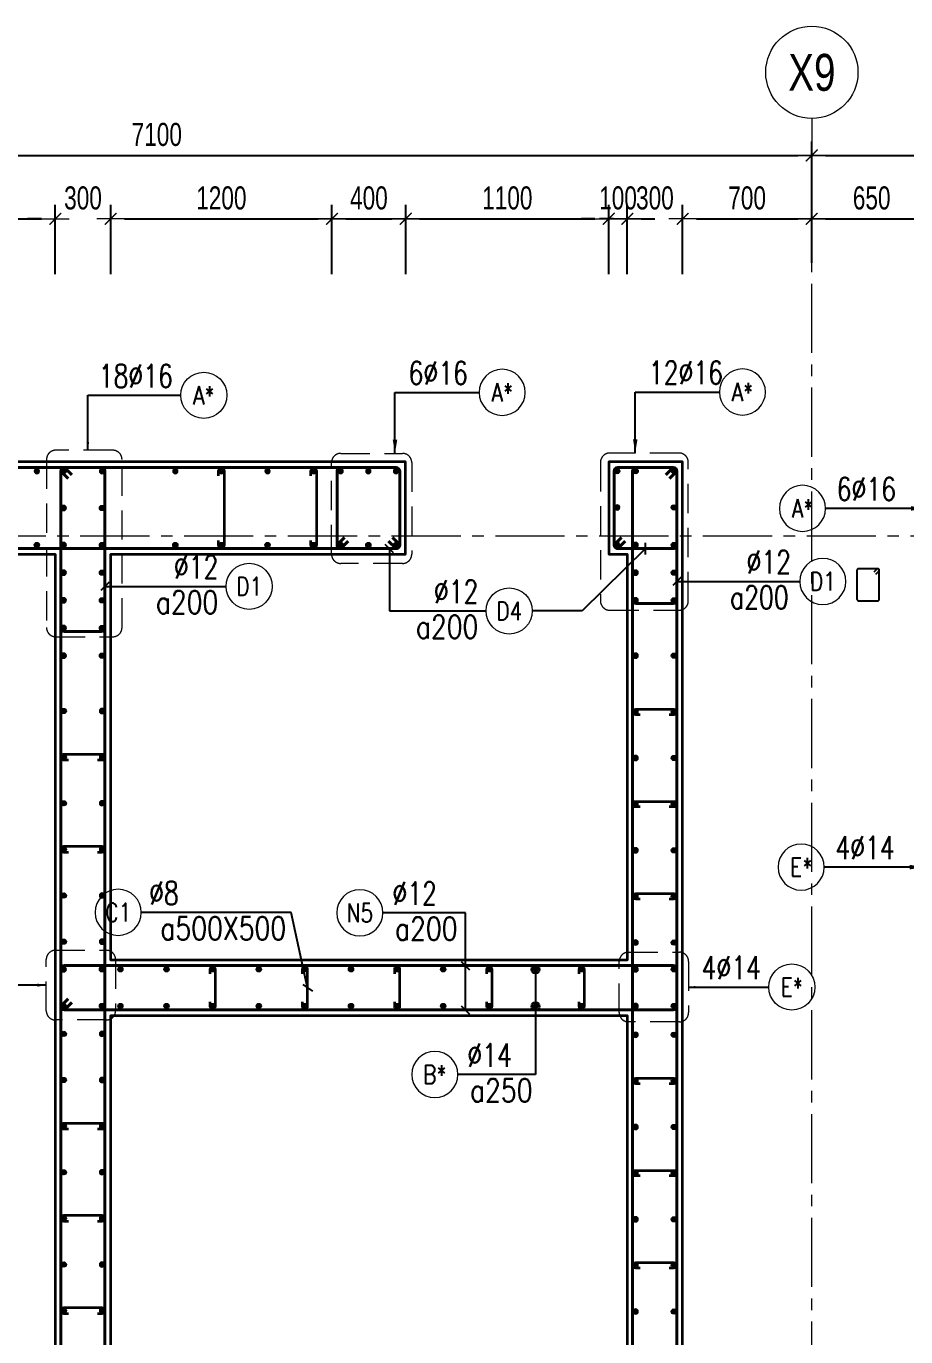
# Model space of a CAD drawing. Header units: millimetres. Extents: x 988833 to 1318015, y -9365 to 47591.
# Drawn here: x 1158243 to 1163010, y 8144 to 15247 of the extents above; entities that cross this region are included whole.
import ezdxf
from ezdxf.enums import TextEntityAlignment as Align

# ---------------------------------------------------------------- set-up
doc = ezdxf.new("R2010")
doc.units = ezdxf.units.MM
doc.header["$MEASUREMENT"] = 0
doc.linetypes.add('HIDDEN2', pattern=[4.7625, 3.175, -1.5875])
doc.linetypes.add('OF_Grid_1$0$CENTER2', pattern=[1.125, 0.75, -0.125, 0.125, -0.125])
doc.layers.get('0').update_dxf_attribs({"lineweight": 20})
doc.layers.get('Defpoints').update_dxf_attribs({"color": 151, "lineweight": 9})
for name, color, linetype, lineweight in [('KC-LEADER', 153, 'Continuous', 18), ('KC-THEP', 6, 'Continuous', 40), ('NDC_S_DIM', 1, 'Continuous', 15), ('NDC_S_HIDDEN', 8, 'HIDDEN2', 13), ('NDC_S_LEADER', 1, 'Continuous', 15), ('NDC_S_REBAR', 4, 'Continuous', 35), ('NDC_S_STIRRUP', 4, 'Continuous', 40), ('NDC_S_VN TEXT', 7, 'Continuous', 20), ('NDC_S_WALL', 6, 'Continuous', 35), ('OF_Grid_1$0$NDC_S_AXIS', 5, 'OF_Grid_1$0$CENTER2', 13), ('OF_Grid_1$0$NDC_S_SYMBOL', 1, 'Continuous', 15), ('OF_Grid_1$0$NDC_S_TEXT SYMBOL', 7, 'Continuous', 20)]:
    doc.layers.add(name, color=color, linetype=linetype, lineweight=lineweight)
doc.layers.add('Ligature', color=1, linetype='Continuous')
doc.styles.add('NDC_ARIAL', font='arial.ttf', dxfattribs={"width": 0.85})
doc.styles.add('NDC_DIM', font='', dxfattribs={"width": 0.75})
doc.styles.add('NDC_EN TXT', font='romans.shx', dxfattribs={"width": 0.8})
doc.styles.add('OF_Grid_1$0$NDC_ANNO', font='', dxfattribs={"width": 0.8})
doc.styles.get('NDC_DIM').set_extended_font_data('Dotum')
doc.styles.get('OF_Grid_1$0$NDC_ANNO').set_extended_font_data('Dotum')
doc.dimstyles.new('NDC_1-50', dxfattribs={"dimscale": 50, "dimtxt": 2.5, "dimasz": 1, "dimexe": 1.5, "dimexo": 0, "dimgap": 0.8, "dimtad": 1, "dimdec": 0, "dimdsep": 46, "dimtxsty": 'NDC_ARIAL', "dimblk": 'DIMMARK', "dimcen": 49999.938995, "dimdle": 1.5, "dimclrd": 1, "dimclre": 1, "dimclrt": 3, "dimadec": 0, "dimazin": 0, "dimtfac": 1, "dimtdec": 0, "dimtix": 1, "dimtmove": 2, "dimatfit": 3, "dimfxl": 1, "dimarcsym": 0})
doc.dimstyles.new('NDC_dim_25', dxfattribs={"dimscale": 25, "dimtxt": 2.5, "dimasz": 1.5, "dimexe": 1.5, "dimexo": 2.5, "dimgap": 1, "dimtad": 1, "dimdec": 0, "dimzin": 0, "dimdsep": 46, "dimtxsty": 'NDC_DIM', "dimblk": 'DIMMARK', "dimcen": 0.09, "dimdle": 1.2, "dimclrd": 1, "dimclre": 1, "dimclrt": 3, "dimadec": 0, "dimazin": 0, "dimtfac": 1, "dimtdec": 0, "dimtix": 1, "dimtofl": 0, "dimtmove": 0, "dimatfit": 3, "dimfxl": 6, "dimfxlon": 1, "dimtolj": 1, "dimtzin": 0, "dimarcsym": 0})
doc.dimstyles.new('NDC_dim_30', dxfattribs={"dimscale": 30, "dimtxt": 2.5, "dimasz": 1.5, "dimexe": 1.5, "dimexo": 2.5, "dimgap": 1, "dimtad": 1, "dimdec": 0, "dimzin": 0, "dimdsep": 46, "dimtxsty": 'NDC_DIM', "dimblk": 'DIMMARK', "dimcen": 0.09, "dimdle": 1.2, "dimclrd": 1, "dimclre": 1, "dimclrt": 3, "dimadec": 0, "dimazin": 0, "dimtfac": 1, "dimtdec": 0, "dimtix": 1, "dimtofl": 0, "dimtmove": 0, "dimatfit": 3, "dimfxl": 6, "dimfxlon": 1, "dimtolj": 1, "dimtzin": 0, "dimarcsym": 0})
doc.dimstyles.new('NDC_dim_50', dxfattribs={"dimscale": 50, "dimtxt": 2.5, "dimasz": 1.5, "dimexe": 1.5, "dimexo": 2.5, "dimgap": 1, "dimtad": 1, "dimdec": 0, "dimzin": 0, "dimdsep": 46, "dimtxsty": 'NDC_DIM', "dimblk": 'DIMMARK', "dimcen": 0.09, "dimdle": 1.2, "dimclrd": 1, "dimclre": 1, "dimclrt": 3, "dimadec": 0, "dimazin": 0, "dimtfac": 1, "dimtdec": 0, "dimtix": 1, "dimtofl": 0, "dimtmove": 0, "dimatfit": 3, "dimfxl": 6, "dimfxlon": 1, "dimtolj": 1, "dimtzin": 0, "dimarcsym": 0})

# ---------------------------------------------------------------- blocks, each defined once
blk = doc.blocks.new('THEP')
at = {"layer": 'KC-LEADER', "color": 6}
blk.add_circle((0, 0), 14, dxfattribs=at)
at = {"layer": 'KC-THEP'}
for p, q in [((-14, 0), (14, 0)), ((9.9, 9.9), (-9.9, -9.9)), ((-9.9, 9.9), (9.9, -9.9)), ((0, 14), (0, -14))]:
    blk.add_line(p, q, dxfattribs=at)
blk = doc.blocks.new('*U835')
at = {"layer": 'KC-THEP', "rotation": 9.66856443638095}
for p in [(0, 99.3), (0, -99.3)]:
    blk.add_blockref('THEP', p, dxfattribs=at)
blk = doc.blocks.new('*U834')
at = {"layer": 'NDC_S_HIDDEN', "color": 0, "linetype": 'ByBlock', "lineweight": -2, "transparency": 16777216}
for p in [(0, 0), (250, 0), (500, 0), (750, 0), (1000, 0), (1250, 0), (1500, 0), (1750, 0), (2000, 0), (2250, 0), (2500, 0)]:
    blk.add_blockref('*U835', p, dxfattribs=at)
blk = doc.blocks.new('*U837')
at = {"layer": 'NDC_S_REBAR'}
blk.add_lwpolyline([(-15, -75), (-15, -100, 1), (15, -100), (15, 100, 1), (-15, 100), (-15, 75)], format="xyb", dxfattribs=at)
blk = doc.blocks.new('*U836')
at = {"layer": 'NDC_S_HIDDEN', "color": 0, "linetype": 'ByBlock', "lineweight": -2, "transparency": 16777216}
for p in [(0, 0), (500, 0), (1000, 0), (1500, 0), (2000, 0)]:
    blk.add_blockref('*U837', p, dxfattribs=at)
blk = doc.blocks.new('DIMMARK')
at = {"layer": 'NDC_S_DIM', "color": 1}
blk.add_line((-1.5, 0), (1, 0), dxfattribs=at)
at = {"layer": 'NDC_S_DIM', "color": 2, "const_width": 0.1}
blk.add_lwpolyline([(-0.424, -0.424), (0.424, 0.424)], dxfattribs=at)
blk = doc.blocks.new('*U9')
blk.add_circle((2.5, 0), 2.5)
at = {"layer": 'NDC_S_VN TEXT', "color": 3, "style": 'NDC_EN TXT', "width": 0.75}
blk.add_attdef('DK2', text='', height=2.5, dxfattribs=at).set_placement((-0.85, 0.85), align=Align.RIGHT)
at = {"layer": 'NDC_S_VN TEXT', "color": 7, "style": 'NDC_EN TXT', "width": 0.8}
blk.add_attdef('SH3', text='', height=2, dxfattribs=at).set_placement((2.5, 0), align=Align.MIDDLE)
blk = doc.blocks.new('*U10')
blk.add_circle((2.5, 0), 2.5)
at = {"layer": 'NDC_S_VN TEXT', "color": 3, "style": 'NDC_EN TXT'}
for tag, width, p in [('DK2', 0.75, (-0.85, 0.85)), ('KC2', 0.8, (-0.85, -2.97))]:
    blk.add_attdef(tag, text='', height=2.5, dxfattribs=dict(at, width=width)).set_placement(p, align=Align.RIGHT)
at = {"layer": 'NDC_S_VN TEXT', "color": 7, "style": 'NDC_EN TXT', "width": 0.8}
blk.add_attdef('SH3', text='', height=2, dxfattribs=at).set_placement((2.5, 0), align=Align.MIDDLE)
blk = doc.blocks.new('*U13')
blk.add_circle((-2.5, 0), 2.5)
at = {"layer": 'NDC_S_VN TEXT', "color": 3, "style": 'NDC_EN TXT', "width": 0.75}
blk.add_attdef('DK1', (0.5, 0.85), '', height=2.5, dxfattribs=at)
at = {"layer": 'NDC_S_VN TEXT', "color": 7, "style": 'NDC_EN TXT', "width": 0.8}
blk.add_attdef('SH2', text='', height=2, dxfattribs=at).set_placement((-2.5, 0), align=Align.MIDDLE)
blk = doc.blocks.new('*U11')
blk.add_circle((-2.5, 0), 2.5)
at = {"layer": 'NDC_S_VN TEXT', "color": 3, "style": 'NDC_EN TXT', "width": 0.75}
for tag, p in [('DK1', (0.5, 0.85)), ('KC1', (0.5, -2.97))]:
    blk.add_attdef(tag, p, '', height=2.5, dxfattribs=at)
at = {"layer": 'NDC_S_VN TEXT', "color": 7, "style": 'NDC_EN TXT', "width": 0.8}
blk.add_attdef('SH2', text='', height=2, dxfattribs=at).set_placement((-2.5, 0), align=Align.MIDDLE)
blk = doc.blocks.new('*D878')
at = {"layer": 'Defpoints', "color": 0, "ltscale": 200, "transparency": 16777216}
for p in [(1158400.4, 14203.4), (1158400.4, 12385.6), (1156190.2, 12199.5)]:
    blk.add_point(p, dxfattribs=at)
at = {"layer": 'NDC_S_DIM', "color": 1, "lineweight": -2, "ltscale": 200, "transparency": 16777216}
for p, q in [((1156190.2, 13903.4), (1156190.2, 14278.4)), ((1158400.4, 13903.4), (1158400.4, 14278.4)), ((1156265.2, 14203.4), (1158325.4, 14203.4))]:
    blk.add_line(p, q, dxfattribs=at)
at = {"layer": 'NDC_S_DIM', "color": 1, "lineweight": -2, "ltscale": 200, "transparency": 16777216, "xscale": 75, "yscale": 75, "zscale": 75, "rotation": 180}
blk.add_blockref('DIMMARK', (1156190.2, 14203.4), dxfattribs=at)
at = {"layer": 'NDC_S_DIM', "color": 1, "lineweight": -2, "ltscale": 200, "transparency": 16777216, "xscale": 75, "yscale": 75, "zscale": 75}
blk.add_blockref('DIMMARK', (1158400.4, 14203.4), dxfattribs=at)
at = {"layer": 'NDC_S_DIM', "color": 3, "ltscale": 200, "transparency": 16777216, "insert": (1157295.3, 14315.9), "char_height": 125, "attachment_point": 5, "style": 'NDC_DIM'}
blk.add_mtext('\\A1;2210', dxfattribs=at)
blk = doc.blocks.new('*D879')
at = {"layer": 'Defpoints', "color": 0, "ltscale": 200, "transparency": 16777216}
for p in [(1158700.4, 14203.4), (1158400.4, 12385.6), (1158700.4, 12385.6)]:
    blk.add_point(p, dxfattribs=at)
at = {"layer": 'NDC_S_DIM', "color": 1, "lineweight": -2, "ltscale": 200, "transparency": 16777216}
for p, q in [((1158400.4, 13903.4), (1158400.4, 14278.4)), ((1158700.4, 13903.4), (1158700.4, 14278.4)), ((1158325.4, 14203.4), (1158250.4, 14203.4)), ((1158775.4, 14203.4), (1158850.4, 14203.4))]:
    blk.add_line(p, q, dxfattribs=at)
at = {"layer": 'NDC_S_DIM', "color": 1, "lineweight": -2, "ltscale": 200, "transparency": 16777216, "xscale": 75, "yscale": 75, "zscale": 75}
blk.add_blockref('DIMMARK', (1158400.4, 14203.4), dxfattribs=at)
at = {"layer": 'NDC_S_DIM', "color": 1, "lineweight": -2, "ltscale": 200, "transparency": 16777216, "xscale": 75, "yscale": 75, "zscale": 75, "rotation": 180}
blk.add_blockref('DIMMARK', (1158700.4, 14203.4), dxfattribs=at)
at = {"layer": 'NDC_S_DIM', "color": 3, "ltscale": 200, "transparency": 16777216, "insert": (1158550.4, 14315.9), "char_height": 125, "attachment_point": 5, "style": 'NDC_DIM'}
blk.add_mtext('\\A1;300', dxfattribs=at)
blk = doc.blocks.new('*D880')
at = {"layer": 'Defpoints', "color": 0, "ltscale": 200, "transparency": 16777216}
for p in [(1159900, 14203.4), (1159900, 12671.4), (1158700.4, 12385.6)]:
    blk.add_point(p, dxfattribs=at)
at = {"layer": 'NDC_S_DIM', "color": 1, "lineweight": -2, "ltscale": 200, "transparency": 16777216}
for p, q in [((1158700.4, 13903.4), (1158700.4, 14278.4)), ((1159900, 13903.4), (1159900, 14278.4)), ((1158775.4, 14203.4), (1159825, 14203.4))]:
    blk.add_line(p, q, dxfattribs=at)
at = {"layer": 'NDC_S_DIM', "color": 1, "lineweight": -2, "ltscale": 200, "transparency": 16777216, "xscale": 75, "yscale": 75, "zscale": 75, "rotation": 180}
blk.add_blockref('DIMMARK', (1158700.4, 14203.4), dxfattribs=at)
at = {"layer": 'NDC_S_DIM', "color": 1, "lineweight": -2, "ltscale": 200, "transparency": 16777216, "xscale": 75, "yscale": 75, "zscale": 75}
blk.add_blockref('DIMMARK', (1159900, 14203.4), dxfattribs=at)
at = {"layer": 'NDC_S_DIM', "color": 3, "ltscale": 200, "transparency": 16777216, "insert": (1159300.2, 14315.9), "char_height": 125, "attachment_point": 5, "style": 'NDC_DIM'}
blk.add_mtext('\\A1;1200', dxfattribs=at)
blk = doc.blocks.new('*D881')
at = {"layer": 'Defpoints', "color": 0, "ltscale": 200, "transparency": 16777216}
for p in [(1160300, 14203.4), (1159900, 12671.4), (1160300, 12635.6)]:
    blk.add_point(p, dxfattribs=at)
at = {"layer": 'NDC_S_DIM', "color": 1, "lineweight": -2, "ltscale": 200, "transparency": 16777216}
for p, q in [((1159900, 13903.4), (1159900, 14278.4)), ((1160300, 13903.4), (1160300, 14278.4)), ((1159975, 14203.4), (1160225, 14203.4))]:
    blk.add_line(p, q, dxfattribs=at)
at = {"layer": 'NDC_S_DIM', "color": 1, "lineweight": -2, "ltscale": 200, "transparency": 16777216, "xscale": 75, "yscale": 75, "zscale": 75, "rotation": 180}
blk.add_blockref('DIMMARK', (1159900, 14203.4), dxfattribs=at)
at = {"layer": 'NDC_S_DIM', "color": 1, "lineweight": -2, "ltscale": 200, "transparency": 16777216, "xscale": 75, "yscale": 75, "zscale": 75}
blk.add_blockref('DIMMARK', (1160300, 14203.4), dxfattribs=at)
at = {"layer": 'NDC_S_DIM', "color": 3, "ltscale": 200, "transparency": 16777216, "insert": (1160100, 14315.9), "char_height": 125, "attachment_point": 5, "style": 'NDC_DIM'}
blk.add_mtext('\\A1;400', dxfattribs=at)
blk = doc.blocks.new('*D882')
at = {"layer": 'Defpoints', "color": 0, "ltscale": 200, "transparency": 16777216}
for p in [(1161400.4, 14203.4), (1160300, 12635.6), (1161400.4, 12528.8)]:
    blk.add_point(p, dxfattribs=at)
at = {"layer": 'NDC_S_DIM', "color": 1, "lineweight": -2, "ltscale": 200, "transparency": 16777216}
for p, q in [((1160300, 13903.4), (1160300, 14278.4)), ((1161400.4, 13903.4), (1161400.4, 14278.4)), ((1160375, 14203.4), (1161325.4, 14203.4))]:
    blk.add_line(p, q, dxfattribs=at)
at = {"layer": 'NDC_S_DIM', "color": 1, "lineweight": -2, "ltscale": 200, "transparency": 16777216, "xscale": 75, "yscale": 75, "zscale": 75, "rotation": 180}
blk.add_blockref('DIMMARK', (1160300, 14203.4), dxfattribs=at)
at = {"layer": 'NDC_S_DIM', "color": 1, "lineweight": -2, "ltscale": 200, "transparency": 16777216, "xscale": 75, "yscale": 75, "zscale": 75}
blk.add_blockref('DIMMARK', (1161400.4, 14203.4), dxfattribs=at)
at = {"layer": 'NDC_S_DIM', "color": 3, "ltscale": 200, "transparency": 16777216, "insert": (1160850.2, 14315.9), "char_height": 125, "attachment_point": 5, "style": 'NDC_DIM'}
blk.add_mtext('\\A1;1100', dxfattribs=at)
blk = doc.blocks.new('*D883')
at = {"layer": 'Defpoints', "color": 0, "ltscale": 200, "transparency": 16777216}
for p in [(1161500.4, 14203.4), (1161400.4, 12528.8), (1161500.4, 12385.6)]:
    blk.add_point(p, dxfattribs=at)
at = {"layer": 'NDC_S_DIM', "color": 1, "lineweight": -2, "ltscale": 200, "transparency": 16777216}
for p, q in [((1161400.4, 13903.4), (1161400.4, 14278.4)), ((1161500.4, 13903.4), (1161500.4, 14278.4)), ((1161325.4, 14203.4), (1161250.4, 14203.4)), ((1161575.4, 14203.4), (1161650.4, 14203.4))]:
    blk.add_line(p, q, dxfattribs=at)
at = {"layer": 'NDC_S_DIM', "color": 1, "lineweight": -2, "ltscale": 200, "transparency": 16777216, "xscale": 75, "yscale": 75, "zscale": 75}
blk.add_blockref('DIMMARK', (1161400.4, 14203.4), dxfattribs=at)
at = {"layer": 'NDC_S_DIM', "color": 1, "lineweight": -2, "ltscale": 200, "transparency": 16777216, "xscale": 75, "yscale": 75, "zscale": 75, "rotation": 180}
blk.add_blockref('DIMMARK', (1161500.4, 14203.4), dxfattribs=at)
at = {"layer": 'NDC_S_DIM', "color": 3, "ltscale": 200, "transparency": 16777216, "insert": (1161450.4, 14315.9), "char_height": 125, "attachment_point": 5, "style": 'NDC_DIM'}
blk.add_mtext('\\A1;100', dxfattribs=at)
blk = doc.blocks.new('*D840')
at = {"layer": 'Defpoints', "color": 0, "ltscale": 200, "transparency": 16777216}
for p in [(1161800.4, 14203.4), (1161500.4, 12385.6), (1161800.4, 12385.6)]:
    blk.add_point(p, dxfattribs=at)
at = {"layer": 'NDC_S_DIM', "color": 1, "lineweight": -2, "ltscale": 200, "transparency": 16777216}
for p, q in [((1161500.4, 13903.4), (1161500.4, 14278.4)), ((1161800.4, 13903.4), (1161800.4, 14278.4)), ((1161425.4, 14203.4), (1161350.4, 14203.4)), ((1161875.4, 14203.4), (1161950.4, 14203.4))]:
    blk.add_line(p, q, dxfattribs=at)
at = {"layer": 'NDC_S_DIM', "color": 1, "lineweight": -2, "ltscale": 200, "transparency": 16777216, "xscale": 75, "yscale": 75, "zscale": 75}
blk.add_blockref('DIMMARK', (1161500.4, 14203.4), dxfattribs=at)
at = {"layer": 'NDC_S_DIM', "color": 1, "lineweight": -2, "ltscale": 200, "transparency": 16777216, "xscale": 75, "yscale": 75, "zscale": 75, "rotation": 180}
blk.add_blockref('DIMMARK', (1161800.4, 14203.4), dxfattribs=at)
at = {"layer": 'NDC_S_DIM', "color": 3, "ltscale": 200, "transparency": 16777216, "insert": (1161650.4, 14315.9), "char_height": 125, "attachment_point": 5, "style": 'NDC_DIM'}
blk.add_mtext('\\A1;300', dxfattribs=at)
blk = doc.blocks.new('*D844')
at = {"layer": 'Defpoints', "color": 0, "ltscale": 200, "transparency": 16777216}
for p in [(1162500.2, 14547.4), (1162500.2, 13839.7), (1155400.4, 13744.4)]:
    blk.add_point(p, dxfattribs=at)
at = {"layer": 'NDC_S_DIM', "color": 1, "lineweight": -2, "ltscale": 200, "transparency": 16777216}
for p, q in [((1155400.4, 14247.4), (1155400.4, 14622.4)), ((1162500.2, 14247.4), (1162500.2, 14622.4)), ((1155475.4, 14547.4), (1162425.2, 14547.4))]:
    blk.add_line(p, q, dxfattribs=at)
at = {"layer": 'NDC_S_DIM', "color": 1, "lineweight": -2, "ltscale": 200, "transparency": 16777216, "xscale": 75, "yscale": 75, "zscale": 75, "rotation": 180}
blk.add_blockref('DIMMARK', (1155400.4, 14547.4), dxfattribs=at)
at = {"layer": 'NDC_S_DIM', "color": 1, "lineweight": -2, "ltscale": 200, "transparency": 16777216, "xscale": 75, "yscale": 75, "zscale": 75}
blk.add_blockref('DIMMARK', (1162500.2, 14547.4), dxfattribs=at)
at = {"layer": 'NDC_S_DIM', "color": 3, "ltscale": 200, "transparency": 16777216, "insert": (1158950.3, 14659.9), "char_height": 125, "attachment_point": 5, "style": 'NDC_DIM'}
blk.add_mtext('\\A1;7100', dxfattribs=at)
blk = doc.blocks.new('*U56')
at = {"layer": 'OF_Grid_1$0$NDC_S_SYMBOL'}
blk.add_line((0, 5), (0, 9), dxfattribs=at)
blk.add_circle((0, 0), 5, dxfattribs=at)
at = {"layer": 'OF_Grid_1$0$NDC_S_TEXT SYMBOL', "color": 7, "style": 'OF_Grid_1$0$NDC_ANNO', "width": 0.8}
blk.add_attdef('GRID', text='', height=4, dxfattribs=at).set_placement((0, 0), align=Align.MIDDLE)
blk = doc.blocks.new('*D848')
at = {"layer": 'Defpoints', "color": 0, "ltscale": 200, "transparency": 16777216}
for p in [(1162500.2, 14203.4), (1162500.2, 13839.7), (1161800.4, 12385.6)]:
    blk.add_point(p, dxfattribs=at)
at = {"layer": 'NDC_S_DIM', "color": 1, "lineweight": -2, "ltscale": 200, "transparency": 16777216}
for p, q in [((1161800.4, 13903.4), (1161800.4, 14278.4)), ((1162500.2, 13964.7), (1162500.2, 14278.4)), ((1161875.4, 14203.4), (1162425.2, 14203.4))]:
    blk.add_line(p, q, dxfattribs=at)
at = {"layer": 'NDC_S_DIM', "color": 1, "lineweight": -2, "ltscale": 200, "transparency": 16777216, "xscale": 75, "yscale": 75, "zscale": 75, "rotation": 180}
blk.add_blockref('DIMMARK', (1161800.4, 14203.4), dxfattribs=at)
at = {"layer": 'NDC_S_DIM', "color": 1, "lineweight": -2, "ltscale": 200, "transparency": 16777216, "xscale": 75, "yscale": 75, "zscale": 75}
blk.add_blockref('DIMMARK', (1162500.2, 14203.4), dxfattribs=at)
at = {"layer": 'NDC_S_DIM', "color": 3, "ltscale": 200, "transparency": 16777216, "insert": (1162150.3, 14315.9), "char_height": 125, "attachment_point": 5, "style": 'NDC_DIM'}
blk.add_mtext('\\A1;700', dxfattribs=at)
blk = doc.blocks.new('*D849')
at = {"layer": 'Defpoints', "color": 0, "ltscale": 200, "transparency": 16777216}
for p in [(1163150.4, 14203.4), (1163150.4, 13910), (1162500.2, 13839.7)]:
    blk.add_point(p, dxfattribs=at)
at = {"layer": 'NDC_S_DIM', "color": 1, "lineweight": -2, "ltscale": 200, "transparency": 16777216}
for p, q in [((1162500.2, 13964.7), (1162500.2, 14278.4)), ((1163150.4, 14035), (1163150.4, 14278.4)), ((1162575.2, 14203.4), (1163075.4, 14203.4))]:
    blk.add_line(p, q, dxfattribs=at)
at = {"layer": 'NDC_S_DIM', "color": 1, "lineweight": -2, "ltscale": 200, "transparency": 16777216, "xscale": 75, "yscale": 75, "zscale": 75, "rotation": 180}
blk.add_blockref('DIMMARK', (1162500.2, 14203.4), dxfattribs=at)
at = {"layer": 'NDC_S_DIM', "color": 1, "lineweight": -2, "ltscale": 200, "transparency": 16777216, "xscale": 75, "yscale": 75, "zscale": 75}
blk.add_blockref('DIMMARK', (1163150.4, 14203.4), dxfattribs=at)
at = {"layer": 'NDC_S_DIM', "color": 3, "ltscale": 200, "transparency": 16777216, "insert": (1162825.3, 14315.9), "char_height": 125, "attachment_point": 5, "style": 'NDC_DIM'}
blk.add_mtext('\\A1;650', dxfattribs=at)
blk = doc.blocks.new('*D850')
at = {"layer": 'Defpoints', "color": 0, "ltscale": 200, "transparency": 16777216}
for p in [(1165100.4, 14547.4), (1162500.2, 13839.7), (1165100.4, 12885.6)]:
    blk.add_point(p, dxfattribs=at)
at = {"layer": 'NDC_S_DIM', "color": 1, "lineweight": -2, "ltscale": 200, "transparency": 16777216}
for p, q in [((1162500.2, 14247.4), (1162500.2, 14622.4)), ((1165100.4, 14247.4), (1165100.4, 14622.4)), ((1162575.2, 14547.4), (1165025.4, 14547.4))]:
    blk.add_line(p, q, dxfattribs=at)
at = {"layer": 'NDC_S_DIM', "color": 1, "lineweight": -2, "ltscale": 200, "transparency": 16777216, "xscale": 75, "yscale": 75, "zscale": 75, "rotation": 180}
blk.add_blockref('DIMMARK', (1162500.2, 14547.4), dxfattribs=at)
at = {"layer": 'NDC_S_DIM', "color": 1, "lineweight": -2, "ltscale": 200, "transparency": 16777216, "xscale": 75, "yscale": 75, "zscale": 75}
blk.add_blockref('DIMMARK', (1165100.4, 14547.4), dxfattribs=at)
at = {"layer": 'NDC_S_DIM', "color": 3, "ltscale": 200, "transparency": 16777216, "insert": (1163800.3, 14659.9), "char_height": 125, "attachment_point": 5, "style": 'NDC_DIM'}
blk.add_mtext('\\A1;2600', dxfattribs=at)

msp = doc.modelspace()

# ---------------------------------------------------------------- linework, layer by layer
at = {"layer": 'Ligature'}
msp.add_lwpolyline([(1162848.4, 12277), (1162864.4, 12293, 0.668179), (1162858.6, 12306.9), (1162754, 12306.9, 0.414214), (1162745.8, 12298.8), (1162745.8, 12141.7, 0.414214), (1162754, 12133.5), (1162858.6, 12133.5, 0.414214), (1162866.8, 12141.7), (1162866.8, 12298.8, 0.668179), (1162852.8, 12304.6), (1162836.9, 12288.6)], format="xyb", dxfattribs=at)
at = {"layer": 'NDC_S_HIDDEN', "ltscale": 50}
for points in [[(1158711.9, 12949), (1158402.5, 12949, 0.414214), (1158352.5, 12899), (1158352.5, 11988.1, 0.414214), (1158402.5, 11938.1), (1158711.9, 11938.1, 0.414214), (1158761.9, 11988.1), (1158761.9, 12899, 0.414214)], [(1159947.2, 12931.8), (1160282.4, 12931.8, -0.414214), (1160332.4, 12881.8), (1160332.4, 12385.6, -0.414214), (1160282.4, 12335.6), (1159947.2, 12335.6, -0.414214), (1159897.2, 12385.6), (1159897.2, 12881.8, -0.414214)], [(1161781.5, 12933.8), (1161405.4, 12933.8, 0.414214), (1161355.4, 12883.8), (1161355.4, 12132, 0.414214), (1161405.4, 12082), (1161781.5, 12082, 0.414214), (1161831.5, 12132), (1161831.5, 12883.8, 0.414214)], [(1158401.1, 10238.5), (1158677, 10238.5, -0.414214), (1158727, 10188.5), (1158727, 9911, -0.414214), (1158677, 9861), (1158401.1, 9861, -0.414214), (1158351.1, 9911), (1158351.1, 10188.5, -0.414214)], [(1161507.1, 10228.3), (1161782.9, 10228.3, -0.414214), (1161832.9, 10178.3), (1161832.9, 9900.7, -0.414214), (1161782.9, 9850.7), (1161507.1, 9850.7, -0.414214), (1161457.1, 9900.7), (1161457.1, 10178.3, -0.414214)]]:
    msp.add_lwpolyline(points, format="xyb", close=True, dxfattribs=at)
at = {"layer": 'NDC_S_REBAR'}
for points in [[(1159285.7, 12810.6), (1159285.7, 12835.6, -1), (1159315.7, 12835.6), (1159315.7, 12435.6, -1), (1159285.7, 12435.6), (1159285.7, 12460.6)], [(1159785.7, 12810.6), (1159785.7, 12835.6, -1), (1159815.7, 12835.6), (1159815.7, 12435.6, -1), (1159785.7, 12435.6), (1159785.7, 12460.6)], [(1161571.1, 11515.7), (1161546.1, 11515.7, -1), (1161546.1, 11545.7), (1161753.1, 11545.7, -1), (1161753.1, 11515.7), (1161728.1, 11515.7)], [(1158628.1, 11270.6), (1158653.1, 11270.6, 1), (1158653.1, 11300.6), (1158446.1, 11300.6, 1), (1158446.1, 11270.6), (1158471.1, 11270.6)], [(1161571.1, 11015.7), (1161546.1, 11015.7, -1), (1161546.1, 11045.7), (1161753.1, 11045.7, -1), (1161753.1, 11015.7), (1161728.1, 11015.7)], [(1158628.1, 10770.6), (1158653.1, 10770.6, 1), (1158653.1, 10800.6), (1158446.1, 10800.6, 1), (1158446.1, 10770.6), (1158471.1, 10770.6)], [(1161571.1, 10515.7), (1161546.1, 10515.7, -1), (1161546.1, 10545.7), (1161753.1, 10545.7, -1), (1161753.1, 10515.7), (1161728.1, 10515.7)], [(1161571.1, 9515.7), (1161546.1, 9515.7, -1), (1161546.1, 9545.7), (1161753.1, 9545.7, -1), (1161753.1, 9515.7), (1161728.1, 9515.7)], [(1158628.1, 9270.6), (1158653.1, 9270.6, 1), (1158653.1, 9300.6), (1158446.1, 9300.6, 1), (1158446.1, 9270.6), (1158471.1, 9270.6)], [(1161571.1, 9015.7), (1161546.1, 9015.7, -1), (1161546.1, 9045.7), (1161753.1, 9045.7, -1), (1161753.1, 9015.7), (1161728.1, 9015.7)], [(1158628.1, 8770.6), (1158653.1, 8770.6, 1), (1158653.1, 8800.6), (1158446.1, 8800.6, 1), (1158446.1, 8770.6), (1158471.1, 8770.6)], [(1161571.1, 8515.7), (1161546.1, 8515.7, -1), (1161546.1, 8545.7), (1161753.1, 8545.7, -1), (1161753.1, 8515.7), (1161728.1, 8515.7)], [(1158628.1, 8270.6), (1158653.1, 8270.6, 1), (1158653.1, 8300.6), (1158446.1, 8300.6, 1), (1158446.1, 8270.6), (1158471.1, 8270.6)]]:
    msp.add_lwpolyline(points, format="xyb", dxfattribs=at)
at = {"layer": 'NDC_S_STIRRUP'}
for points in [[(1160207.2, 12455.6), (1160247.2, 12415.6, 0.414214), (1160267.2, 12435.6), (1160267.2, 12835.6, 0.414214), (1160247.2, 12855.6), (1155449.6, 12855.6, 0.414214), (1155429.6, 12835.6), (1155429.6, 12435.6, 0.414214), (1155449.6, 12415.6), (1160247.2, 12415.6, 0.414214), (1160267.2, 12435.6), (1160227.2, 12475.6)], [(1158469.6, 575.6), (1158429.6, 535.6, 0.414214), (1158449.6, 515.6), (1158649.6, 515.6, 0.414214), (1158669.6, 535.6), (1158669.6, 12835.6, 0.414214), (1158649.6, 12855.6), (1158449.6, 12855.6, 0.414214), (1158429.6, 12835.6), (1158429.6, 535.6, 0.414214), (1158449.6, 515.6), (1158489.6, 555.6)], [(1158469.6, 12795.6), (1158429.6, 12835.6, -0.414214), (1158449.6, 12855.6), (1158649.6, 12855.6, -0.414214), (1158669.6, 12835.6), (1158669.6, 11987, -0.414214), (1158649.6, 11967), (1158449.6, 11967, -0.414214), (1158429.6, 11987), (1158429.6, 12835.6, -0.414214), (1158449.6, 12855.6), (1158489.6, 12815.6)], [(1159967.2, 12475.6), (1159927.2, 12435.6, 0.414214), (1159947.2, 12415.6), (1160247.2, 12415.6, 0.414214), (1160267.2, 12435.6), (1160267.2, 12835.6, 0.414214), (1160247.2, 12855.6), (1159947.2, 12855.6, 0.414214), (1159927.2, 12835.6), (1159927.2, 12435.6, 0.414214), (1159947.2, 12415.6), (1159987.2, 12455.6)], [(1161489.6, 12455.6), (1161449.6, 12415.6, -0.414214), (1161429.6, 12435.6), (1161429.6, 12835.6, -0.414214), (1161449.6, 12855.6), (1161749.6, 12855.6, -0.414214), (1161769.6, 12835.6), (1161769.6, 12435.6, -0.414214), (1161749.6, 12415.6), (1161449.6, 12415.6, -0.414214), (1161429.6, 12435.6), (1161469.6, 12475.6)], [(1161729.6, 12795.6), (1161769.6, 12835.6, 0.414214), (1161749.6, 12855.6), (1161549.6, 12855.6, 0.414214), (1161529.6, 12835.6), (1161529.6, 12138.2, 0.414214), (1161549.6, 12118.2), (1161749.6, 12118.2, 0.414214), (1161769.6, 12138.2), (1161769.6, 12835.6, 0.414214), (1161749.6, 12855.6), (1161709.6, 12815.6)], [(1161729.6, 575.6), (1161769.6, 535.6, -0.414214), (1161749.6, 515.6), (1161549.6, 515.6, -0.414214), (1161529.6, 535.6), (1161529.6, 12835.6, -0.414214), (1161549.6, 12855.6), (1161749.6, 12855.6, -0.414214), (1161769.6, 12835.6), (1161769.6, 535.6, -0.414214), (1161749.6, 515.6), (1161709.6, 555.6)], [(1158489.6, 9955.6), (1158449.6, 9915.6, -0.414214), (1158429.6, 9935.6), (1158429.6, 10135.6, -0.414214), (1158449.6, 10155.6), (1161749.6, 10155.6, -0.414214), (1161769.6, 10135.6), (1161769.6, 9935.6, -0.414358), (1161749.6, 9915.6), (1158449.6, 9915.6, -0.414214), (1158429.6, 9935.6), (1158469.6, 9975.6)]]:
    msp.add_lwpolyline(points, format="xyb", dxfattribs=at)
at = {"layer": 'NDC_S_WALL'}
for points in [[(1161800.4, 3485.6), (1161800.4, 12885.6), (1161800.4, 12885.6), (1161400.4, 12885.6), (1161400.4, 12885.6), (1161400.4, 12385.6), (1161400.4, 12385.6), (1161500.4, 12385.6), (1161500.4, 10185.6), (1158700.4, 10185.6), (1158700.4, 12385.6), (1158700.4, 12385.6), (1160298, 12385.6), (1160298, 12385.6), (1160298, 12885.6), (1160298, 12885.6), (1155400.4, 12885.6), (1155400.4, 11735.6), (1155700.4, 11735.6), (1155700.4, 12385.6), (1158400.4, 12385.6), (1158400.4, 12385.6), (1158400.4, 985.6)], [(1158700.4, 2835.6), (1158700.4, 9885.6), (1158700.4, 9885.6), (1161500.4, 9885.6), (1161500.4, 485.6)]]:
    msp.add_lwpolyline(points, dxfattribs=at)
at = {"layer": 'OF_Grid_1$0$NDC_S_AXIS', "ltscale": 500}
for p, q in [((1162501.2, -1148.8), (1162501.2, 14547.4)), ((1153473.2, 12485.6), (1167300.9, 12485.6))]:
    msp.add_line(p, q, dxfattribs=at)

# ---------------------------------------------------------------- block references
at = {"layer": 'KC-THEP', "xscale": -1}
for p, rotation in [((1158300.2, 12835.6), 170.331435563619), ((1158653.1, 12835.6), 170.331435563619), ((1159050.7, 12835.6), 170.331435563619), ((1159300.7, 12835.6), 170.331435563619), ((1159550.7, 12835.6), 170.331435563619), ((1159800.7, 12835.6), 170.331435563619), ((1159947.2, 12835.6), 170.331435563619), ((1160097.2, 12835.6), 170.331435563619), ((1160247.2, 12835.6), 170.331435563619), ((1161753.1, 12835.6), 170.331435563619), ((1158446.1, 12636.1), 350.3314355636191), ((1161446.1, 12638.9), 350.3314355636191), ((1158446.1, 12435.6), 350.3314355636191), ((1161446.1, 12435.6), 350.3314355636191), ((1161546.1, 12435.6), 350.3314355636191), ((1158446.1, 12285.6), 350.3314355636191), ((1161546.1, 12285.6), 350.3314355636191), ((1158446.1, 12135.6), 350.3314355636191), ((1161546.1, 12135.6), 350.3314355636191), ((1158446.1, 11985.6), 350.3314355636191), ((1158446.1, 11835.6), 350.3314355636191), ((1161546.1, 11835.6), 350.3314355636191), ((1158653.1, 11535.6), 170.331435563619), ((1161546.1, 11530.7), 350.3314355636191), ((1158653.1, 11285.6), 170.331435563619), ((1161546.1, 11280.7), 350.3314355636191), ((1158653.1, 11035.6), 170.331435563619), ((1161546.1, 11030.7), 350.3314355636191), ((1158653.1, 10785.6), 170.331435563619), ((1161546.1, 10780.7), 350.3314355636191), ((1158653.1, 10535.6), 170.331435563619), ((1161546.1, 10530.7), 350.3314355636191), ((1158653.1, 10285.6), 170.331435563619), ((1161546.1, 10280.7), 350.3314355636191), ((1158446.1, 10135.2), 350.3314355636191), ((1161546.1, 10135.2), 350.3314355636191), ((1158446.1, 9936.6), 350.3314355636191), ((1161546.1, 9936.6), 350.3314355636191), ((1158653.1, 9785.6), 170.331435563619), ((1161546.1, 9780.7), 350.3314355636191), ((1158653.1, 9535.6), 170.331435563619), ((1161546.1, 9530.7), 350.3314355636191), ((1158653.1, 9285.6), 170.331435563619), ((1161546.1, 9280.7), 350.3314355636191), ((1158653.1, 9035.6), 170.331435563619), ((1161546.1, 9030.7), 350.3314355636191), ((1158653.1, 8785.6), 170.331435563619), ((1161546.1, 8780.7), 350.3314355636191), ((1158653.1, 8535.6), 170.331435563619), ((1161546.1, 8530.7), 350.3314355636191), ((1158653.1, 8285.6), 170.331435563619), ((1161546.1, 8280.7), 350.3314355636191)]:
    msp.add_blockref('THEP', p, dxfattribs=dict(at, rotation=rotation))
at = {"layer": 'KC-THEP'}
for p, rotation in [((1158446.1, 12835.6), 189.6685644363809), ((1161446.1, 12835.6), 189.6685644363809), ((1161546.1, 12835.6), 189.6685644363809), ((1158653.1, 12636.1), 9.66856443638095), ((1161753.1, 12638.9), 9.66856443638095), ((1158300.2, 12435.6), 9.66856443638095), ((1158653.1, 12435.6), 9.66856443638095), ((1159050.7, 12435.6), 9.668564436380946), ((1159300.7, 12435.6), 9.668564436380946), ((1159550.7, 12435.6), 9.668564436380946), ((1159800.7, 12435.6), 9.668564436380946), ((1159947.2, 12435.6), 9.668564436380946), ((1160097.2, 12435.6), 9.668564436380946), ((1160247.2, 12435.6), 9.668564436380946), ((1161753.1, 12435.6), 9.66856443638095), ((1158653.1, 12285.6), 9.66856443638095), ((1161753.1, 12285.6), 9.66856443638095), ((1158653.1, 12135.6), 9.66856443638095), ((1161753.1, 12135.6), 9.66856443638095), ((1158653.1, 11985.6), 9.66856443638095), ((1158653.1, 11835.6), 9.66856443638095), ((1161753.1, 11835.6), 9.66856443638095), ((1158446.1, 11535.6), 189.6685644363809), ((1161753.1, 11530.7), 9.66856443638095), ((1158446.1, 11285.6), 189.6685644363809), ((1161753.1, 11280.7), 9.66856443638095), ((1158446.1, 11035.6), 189.6685644363809), ((1161753.1, 11030.7), 9.66856443638095), ((1158446.1, 10785.6), 189.6685644363809), ((1161753.1, 10780.7), 9.66856443638095), ((1158446.1, 10535.6), 189.6685644363809), ((1161753.1, 10530.7), 9.66856443638095), ((1158446.1, 10285.6), 189.6685644363809), ((1161753.1, 10280.7), 9.66856443638095), ((1158653.1, 10135.2), 9.668564436354272), ((1161753.1, 10135.2), 9.668564436380926), ((1158653.1, 9936.6), 9.668564436354272), ((1161753.1, 9936.6), 9.668564436380926), ((1158446.1, 9785.6), 189.6685644363809), ((1161753.1, 9780.7), 9.66856443638095), ((1158446.1, 9535.6), 189.6685644363809), ((1161753.1, 9530.7), 9.66856443638095), ((1158446.1, 9285.6), 189.6685644363809), ((1161753.1, 9280.7), 9.66856443638095), ((1158446.1, 9035.6), 189.6685644363809), ((1161753.1, 9030.7), 9.66856443638095), ((1158446.1, 8785.6), 189.6685644363809), ((1161753.1, 8780.7), 9.66856443638095), ((1158446.1, 8535.6), 189.6685644363809), ((1161753.1, 8530.7), 9.66856443638095), ((1158446.1, 8285.6), 189.6685644363809), ((1161753.1, 8280.7), 9.66856443638095)]:
    msp.add_blockref('THEP', p, dxfattribs=dict(at, rotation=rotation))
at = {"layer": 'NDC_S_HIDDEN'}
for name, p in [('*U834', (1158753.1, 10035.9)), ('*U836', (1159253.1, 10035.2))]:
    msp.add_blockref(name, p, dxfattribs=at)
at = {"layer": 'NDC_S_VN TEXT'}
ref = msp.add_blockref('*U13', (1160697.4, 13262.6), dxfattribs=dict(at, xscale=-50, yscale=50, zscale=50))
ref.add_attrib('SH2', 'A*', dxfattribs={"color": 7, "height": 100, "style": 'NDC_EN TXT', "width": 0.8}).set_placement((1160822.4, 13262.6), align=Align.MIDDLE)
ref.add_attrib('DK1', '6%%C16', (1160315.2, 13304.9), dxfattribs={"color": 3, "height": 125, "style": 'NDC_EN TXT', "width": 0.75})
ref = msp.add_blockref('*U13', (1161999.7, 13264.6), dxfattribs=dict(at, xscale=-50, yscale=50, zscale=50))
ref.add_attrib('SH2', 'A*', dxfattribs={"color": 7, "height": 100, "style": 'NDC_EN TXT', "width": 0.8}).set_placement((1162124.7, 13264.6), align=Align.MIDDLE)
ref.add_attrib('DK1', '12%%C16', (1161617.5, 13306.9), dxfattribs={"color": 3, "height": 125, "style": 'NDC_EN TXT', "width": 0.75})
at = {"layer": 'NDC_S_VN TEXT', "xscale": 50, "yscale": 50, "zscale": 50}
for name, p, values in [('*U9', (1159080, 13246.9), {'SH3': 'A*', 'DK2': '18%%C16'}), ('*U10', (1159326.3, 12211.4), {'SH3': 'D1', 'DK2': '%%C12', 'KC2': 'a200'}), ('*U10', (1160735.7, 12077.9), {'SH3': 'D4', 'DK2': '%%C12', 'KC2': 'a200'}), ('*U9', (1162267.5, 10039.5), {'SH3': 'E*', 'DK2': '4%%C14'})]:
    msp.add_blockref(name, p, dxfattribs=at).add_auto_attribs(values)
at = {"layer": 'NDC_S_VN TEXT'}
ref = msp.add_blockref('*U9', (1162575.5, 12633.9), dxfattribs=dict(at, xscale=-50, yscale=50, zscale=50))
ref.add_attrib('SH3', 'A*', dxfattribs={"color": 7, "height": 100, "style": 'NDC_EN TXT', "width": 0.8}).set_placement((1162450.5, 12633.9), align=Align.MIDDLE)
ref.add_attrib('DK2', '6%%C16', dxfattribs={"color": 3, "height": 125, "style": 'NDC_EN TXT', "width": 0.75}).set_placement((1162957.3, 12676.1), align=Align.RIGHT)
ref = msp.add_blockref('*U11', (1162435.5, 12238), dxfattribs=dict(at, xscale=-50, yscale=50, zscale=50))
ref.add_attrib('SH2', 'D1', dxfattribs={"color": 7, "height": 100, "style": 'NDC_EN TXT', "width": 0.8}).set_placement((1162560.5, 12238), align=Align.MIDDLE)
ref.add_attrib('DK1', '%%C12', (1162147.1, 12280.3), dxfattribs={"color": 3, "height": 125, "style": 'NDC_EN TXT', "width": 0.75})
ref.add_attrib('KC1', 'a200', (1162057.8, 12089.4), dxfattribs={"color": 3, "height": 125, "style": 'NDC_EN TXT', "width": 0.75})
ref = msp.add_blockref('*U9', (1162568.3, 10689.7), dxfattribs=dict(at, xscale=-50, yscale=50, zscale=50))
ref.add_attrib('SH3', 'E*', dxfattribs={"color": 7, "height": 100, "style": 'NDC_EN TXT', "width": 0.8}).set_placement((1162443.3, 10689.7), align=Align.MIDDLE)
ref.add_attrib('DK2', '4%%C14', dxfattribs={"color": 3, "height": 125, "style": 'NDC_EN TXT', "width": 0.75}).set_placement((1162950, 10731.9), align=Align.RIGHT)
ref = msp.add_blockref('*U10', (1158866.3, 10444.2), dxfattribs=dict(at, xscale=-50, yscale=50, zscale=50))
ref.add_attrib('SH3', 'C1', dxfattribs={"color": 7, "height": 100, "style": 'NDC_EN TXT', "width": 0.8}).set_placement((1158741.3, 10444.2), align=Align.MIDDLE)
ref.add_attrib('DK2', '%%c8', dxfattribs={"color": 3, "height": 125, "style": 'NDC_EN TXT', "width": 0.75}).set_placement((1159069.5, 10486.4), align=Align.RIGHT)
ref.add_attrib('KC2', 'a500X500', dxfattribs={"color": 3, "height": 125, "style": 'NDC_EN TXT', "width": 0.8}).set_placement((1159651.6, 10295.5), align=Align.RIGHT)
ref = msp.add_blockref('*U10', (1160176.1, 10442), dxfattribs=dict(at, xscale=-50, yscale=50, zscale=50))
ref.add_attrib('SH3', 'N5', dxfattribs={"color": 7, "height": 100, "style": 'NDC_EN TXT', "width": 0.8}).set_placement((1160051.1, 10442), align=Align.MIDDLE)
ref.add_attrib('DK2', '%%C12', dxfattribs={"color": 3, "height": 125, "style": 'NDC_EN TXT', "width": 0.75}).set_placement((1160468.6, 10484.3), align=Align.RIGHT)
ref.add_attrib('KC2', 'a200', dxfattribs={"color": 3, "height": 125, "style": 'NDC_EN TXT', "width": 0.8}).set_placement((1160580.5, 10293.4), align=Align.RIGHT)
ref = msp.add_blockref('*U10', (1160582.5, 9565.5), dxfattribs=dict(at, xscale=-50, yscale=50, zscale=50))
ref.add_attrib('SH3', 'B*', dxfattribs={"color": 7, "height": 100, "style": 'NDC_EN TXT', "width": 0.8}).set_placement((1160457.5, 9565.5), align=Align.MIDDLE)
ref.add_attrib('DK2', '%%C14', dxfattribs={"color": 3, "height": 125, "style": 'NDC_EN TXT', "width": 0.75}).set_placement((1160875, 9607.7), align=Align.RIGHT)
ref.add_attrib('KC2', 'a250', dxfattribs={"color": 3, "height": 125, "style": 'NDC_EN TXT', "width": 0.8}).set_placement((1160986.9, 9416.8), align=Align.RIGHT)
at = {"layer": 'OF_Grid_1$0$NDC_S_AXIS'}
ref = msp.add_blockref('*U56', (1162501.2, 14997.4), dxfattribs=dict(at, xscale=50, yscale=50, zscale=50, rotation=180))
ref.add_attrib('GRID', 'X9', dxfattribs={"layer": 'OF_Grid_1$0$NDC_S_TEXT SYMBOL', "color": 7, "height": 200, "style": 'OF_Grid_1$0$NDC_ANNO', "width": 0.8}).set_placement((1162501.2, 14997.4), align=Align.MIDDLE)

# ---------------------------------------------------------------- dimensions: what is measured, and where the dimension line sits
at = {"layer": 'NDC_S_DIM', "ltscale": 200}
for base, p1, p2, picture, middle in [((1162500.2, 14547.4), (1155400.4, 13744.4), (1162500.2, 13839.7), '*D844', (1158950.3, 14659.9)), ((1165100.4, 14547.4), (1162500.2, 13839.7), (1165100.4, 12885.6), '*D850', (1163800.3, 14659.9)), ((1158400.4, 14203.4), (1156190.2, 12199.5), (1158400.4, 12385.6), '*D878', (1157295.3, 14315.9)), ((1158700.4, 14203.4), (1158400.4, 12385.6), (1158700.4, 12385.6), '*D879', (1158550.4, 14315.9)), ((1159900, 14203.4), (1158700.4, 12385.6), (1159900, 12671.4), '*D880', (1159300.2, 14315.9)), ((1160300, 14203.4), (1159900, 12671.4), (1160300, 12635.6), '*D881', (1160100, 14315.9)), ((1161400.4, 14203.4), (1160300, 12635.6), (1161400.4, 12528.8), '*D882', (1160850.2, 14315.9)), ((1161500.4, 14203.4), (1161400.4, 12528.8), (1161500.4, 12385.6), '*D883', (1161450.4, 14315.9)), ((1161800.4, 14203.4), (1161500.4, 12385.6), (1161800.4, 12385.6), '*D840', (1161650.4, 14315.9)), ((1162500.2, 14203.4), (1161800.4, 12385.6), (1162500.2, 13839.7), '*D848', (1162150.3, 14315.9)), ((1163150.4, 14203.4), (1162500.2, 13839.7), (1163150.4, 13910), '*D849', (1162825.3, 14315.9))]:
    dim = msp.add_linear_dim(base=base, p1=p1, p2=p2, dimstyle='NDC_dim_50', override={"dimtmove": 1}, dxfattribs=at)
    dim.commit()
    dim.dimension.update_dxf_attribs({"geometry": picture, "text_midpoint": middle})

# ---------------------------------------------------------------- leaders
at = {"layer": 'NDC_S_LEADER'}
for points, dimstyle, override in [([(1158576.3, 12949), (1158576.3, 13246.9), (1159080, 13246.9)], 'NDC_dim_30', {"dimtad": 0}), ([(1160241.5, 12931.8), (1160241.5, 13262.6), (1160697.4, 13262.6)], 'NDC_dim_50', {"dimtad": 0}), ([(1161543.8, 12933.8), (1161543.8, 13264.6), (1161999.7, 13264.6)], 'NDC_dim_50', {"dimtad": 0}), ([(1163114.3, 12633.7), (1162575.5, 12633.7)], 'NDC_dim_50', {"dimgap": 1, "dimtad": 0}), ([(1160211.2, 12415.6), (1160211.2, 12077.9), (1160735.7, 12077.9)], 'NDC_dim_30', {"dimtad": 0, "dimldrblk": 'Oblique'}), ([(1161599.6, 12415.6), (1161255.3, 12078.8), (1160985.7, 12077.9)], 'NDC_dim_30', {"dimtad": 0, "dimldrblk": 'Oblique'}), ([(1158669.6, 12211.4), (1159326.3, 12211.4)], 'NDC_dim_30', {"dimtad": 0, "dimldrblk": 'Oblique'}), ([(1161769.6, 12238), (1162437.6, 12238)], 'NDC_dim_30', {"dimtad": 0, "dimldrblk": 'Oblique'}), ([(1163107.1, 10689.5), (1162568.3, 10689.5)], 'NDC_dim_50', {"dimgap": 1, "dimtad": 0}), ([(1159768.1, 10035.2), (1159679.2, 10444.2), (1158866.3, 10444.2)], 'NDC_dim_30', {"dimtad": 0, "dimldrblk": 'Oblique'}), ([(1160623.5, 9915.2), (1160623.5, 10441.8), (1160176.1, 10441.8)], 'NDC_dim_30', {"dimgap": 1, "dimtad": 0, "dimldrblk": 'Oblique'}), ([(1160623.5, 10155.2), (1160623.5, 10441.8), (1160176.1, 10441.8)], 'NDC_dim_30', {"dimtad": 0, "dimldrblk": 'Oblique'}), ([(1161003.1, 10135.2), (1161003.1, 9565.3), (1160582.5, 9565.3)], 'NDC_dim_30', {"dimgap": 1, "dimtad": 0, "dimldrblk": 'Origin'}), ([(1161832.9, 10039.5), (1162267.5, 10039.5)], 'NDC_dim_25', {"dimgap": 1, "dimtad": 0}), ([(1161003.1, 9935.2), (1161003.1, 9565.3), (1160582.5, 9565.3)], 'NDC_dim_30', {"dimgap": 1, "dimtad": 0, "dimldrblk": 'Origin'})]:
    msp.add_leader(points, dimstyle=dimstyle, override=override, dxfattribs=at)
msp.add_leader([(1158353.3, 10049.8), (1157884.7, 10049.8)], dimstyle='NDC_1-50', dxfattribs=at)

doc.saveas('drawing.dxf')
